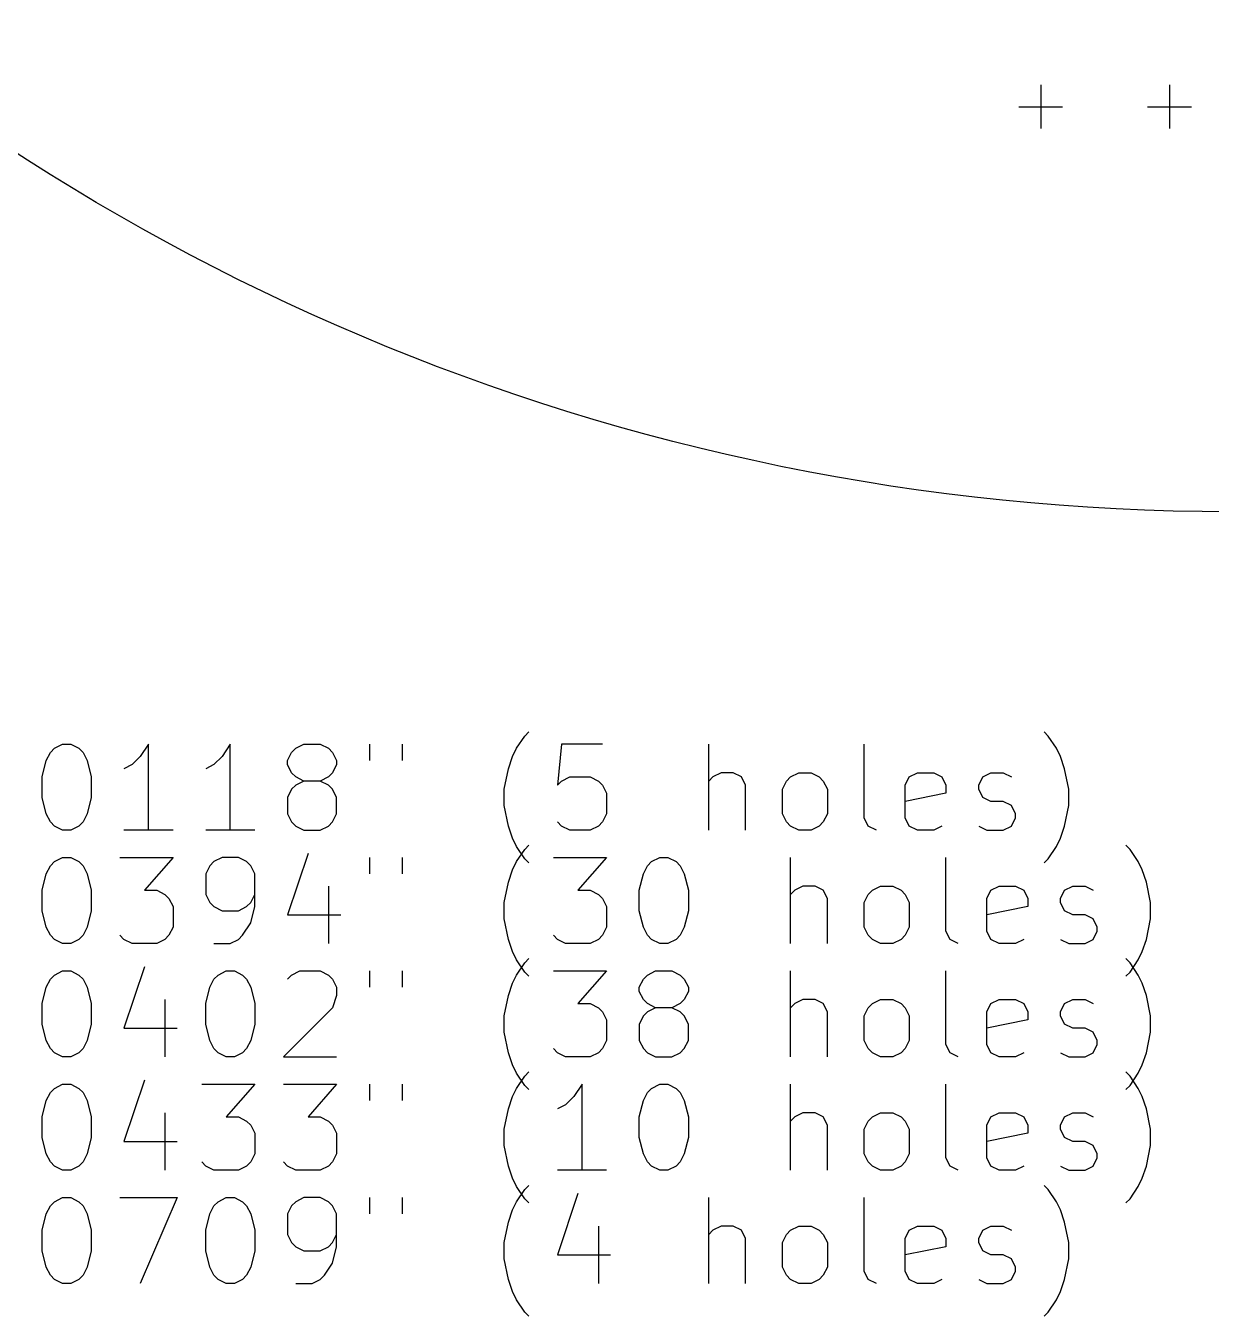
# Model space of a CAD drawing. Extents: x 96 to 202, y -167 to -44.
# Drawn here: x 121.54 to 149.15, y -166.63 to -136.58 of the extents above; entities that cross this region are included whole.
import ezdxf

# ---------------------------------------------------------------- set-up
doc = ezdxf.new("R2010")
doc.units = 0
doc.layers.add('BLACK', color=7, linetype='CONTINUOUS')

msp = doc.modelspace()

# ---------------------------------------------------------------- linework, layer by layer
at = {"layer": 'BLACK', "linetype": 'CONTINUOUS'}
for p, q in [((145.1782, -137.952), (145.1782, -138.972)), ((148.1782, -137.952), (148.1782, -138.972)), ((144.6682, -138.462), (145.6882, -138.462)), ((147.6682, -138.462), (148.6882, -138.462)), ((132.972114, -153.40509), (133.16259, -153.119375)), ((133.16259, -153.119375), (133.257829, -153.024137)), ((145.353068, -153.119375), (145.25783, -153.024137)), ((145.543544, -153.40509), (145.353068, -153.119375)), ((122.019732, -153.690804), (122.11497, -153.500328)), ((122.11497, -153.500328), (122.210208, -153.40509)), ((122.210208, -153.40509), (122.400684, -153.309852)), ((122.400684, -153.309852), (122.591161, -153.309852)), ((122.591161, -153.309852), (122.781637, -153.40509)), ((122.781637, -153.40509), (122.876875, -153.500328)), ((122.876875, -153.500328), (122.972113, -153.690804)), ((124.400684, -153.309852), (124.210208, -153.595566)), ((124.400684, -155.309852), (124.400684, -153.309852)), ((126.305446, -153.309852), (126.11497, -153.595566)), ((126.305446, -155.309852), (126.305446, -153.309852)), ((127.63878, -153.690804), (127.734018, -153.500328)), ((127.734018, -153.500328), (127.829256, -153.40509)), ((127.829256, -153.40509), (128.019732, -153.309852)), ((128.019732, -153.309852), (128.400685, -153.309852)), ((128.400685, -153.309852), (128.591161, -153.40509)), ((128.591161, -153.40509), (128.686399, -153.500328)), ((128.686399, -153.500328), (128.781637, -153.690804)), ((129.543542, -153.309852), (129.543542, -153.690804)), ((130.305447, -153.309852), (130.305447, -153.690804)), ((132.876876, -153.595566), (132.972114, -153.40509)), ((134.019733, -153.309852), (133.924495, -154.262233)), ((134.972114, -153.309852), (134.019733, -153.309852)), ((137.448305, -155.309852), (137.448305, -153.309852)), ((141.067353, -155.024137), (141.067353, -153.309852)), ((145.638782, -153.595566), (145.543544, -153.40509)), ((121.924494, -154.071756), (122.019732, -153.690804)), ((122.972113, -153.690804), (123.067351, -154.071756)), ((124.019732, -153.786042), (123.829256, -153.88128)), ((124.210208, -153.595566), (124.019732, -153.786042)), ((125.924494, -153.786042), (125.734018, -153.88128)), ((126.11497, -153.595566), (125.924494, -153.786042)), ((127.63878, -153.786042), (127.63878, -153.690804)), ((127.734018, -153.976518), (127.63878, -153.786042)), ((128.781637, -153.786042), (128.686399, -153.976518)), ((128.781637, -153.690804), (128.781637, -153.786042)), ((132.781638, -153.88128), (132.876876, -153.595566)), ((145.73402, -153.88128), (145.638782, -153.595566)), ((121.924494, -154.547947), (121.924494, -154.071756)), ((123.067351, -154.071756), (123.067351, -154.547947)), ((127.829256, -154.071756), (127.734018, -153.976518)), ((128.019732, -154.166994), (127.829256, -154.071756)), ((128.019732, -154.166994), (127.829256, -154.262233)), ((128.400685, -154.166994), (128.019732, -154.166994)), ((128.591161, -154.071756), (128.400685, -154.166994)), ((128.591161, -154.262233), (128.400685, -154.166994)), ((128.686399, -153.976518), (128.591161, -154.071756)), ((132.6864, -154.357471), (132.781638, -153.88128)), ((133.924495, -154.262233), (134.019733, -154.166994)), ((134.019733, -154.166994), (134.210209, -154.071756)), ((134.210209, -154.071756), (134.6864, -154.071756)), ((134.6864, -154.071756), (134.876876, -154.166994)), ((134.876876, -154.166994), (134.972114, -154.262233)), ((137.543543, -154.071756), (137.448305, -154.166994)), ((137.734019, -153.976518), (137.543543, -154.071756)), ((138.019734, -153.976518), (137.734019, -153.976518)), ((138.21021, -154.071756), (138.019734, -153.976518)), ((138.305448, -154.262233), (138.21021, -154.071756)), ((139.162591, -154.357471), (139.257829, -154.166994)), ((139.257829, -154.166994), (139.353067, -154.071756)), ((139.353067, -154.071756), (139.543543, -153.976518)), ((139.543543, -153.976518), (139.829258, -153.976518)), ((139.829258, -153.976518), (140.019734, -154.071756)), ((140.019734, -154.071756), (140.114972, -154.166994)), ((140.114972, -154.166994), (140.21021, -154.357471)), ((142.019734, -154.262233), (142.114972, -154.071756)), ((142.114972, -154.071756), (142.305448, -153.976518)), ((142.305448, -153.976518), (142.686401, -153.976518)), ((142.686401, -153.976518), (142.876877, -154.071756)), ((142.876877, -154.071756), (142.972115, -154.262233)), ((143.73402, -154.262233), (143.829258, -154.071756)), ((143.829258, -154.071756), (144.019734, -153.976518)), ((144.019734, -153.976518), (144.305448, -153.976518)), ((144.305448, -153.976518), (144.495925, -154.071756)), ((145.829258, -154.357471), (145.73402, -153.88128)), ((127.734018, -154.357471), (127.63878, -154.547947)), ((127.829256, -154.262233), (127.734018, -154.357471)), ((128.686399, -154.357471), (128.591161, -154.262233)), ((128.781637, -154.547947), (128.686399, -154.357471)), ((132.6864, -154.738423), (132.6864, -154.357471)), ((134.972114, -154.262233), (135.067352, -154.452709)), ((135.067352, -154.452709), (135.067352, -154.928899)), ((138.305448, -155.309852), (138.305448, -154.262233)), ((139.162591, -154.928899), (139.162591, -154.357471)), ((140.21021, -154.357471), (140.21021, -154.928899)), ((142.019734, -155.024137), (142.019734, -154.262233)), ((142.972115, -154.452709), (142.019734, -154.643185)), ((142.972115, -154.262233), (142.972115, -154.452709)), ((143.73402, -154.357471), (143.73402, -154.262233)), ((143.829258, -154.547947), (143.73402, -154.357471)), ((145.829258, -154.738423), (145.829258, -154.357471)), ((122.019732, -154.928899), (121.924494, -154.547947)), ((123.067351, -154.547947), (122.972113, -154.928899)), ((127.63878, -154.547947), (127.63878, -154.928899)), ((128.781637, -154.928899), (128.781637, -154.547947)), ((132.781638, -155.214614), (132.6864, -154.738423)), ((144.019734, -154.643185), (143.829258, -154.547947)), ((144.305448, -154.643185), (144.019734, -154.643185)), ((144.495925, -154.738423), (144.305448, -154.643185)), ((144.591163, -154.928899), (144.495925, -154.738423)), ((145.73402, -155.214614), (145.829258, -154.738423)), ((122.11497, -155.119375), (122.019732, -154.928899)), ((122.972113, -154.928899), (122.876875, -155.119375)), ((127.63878, -154.928899), (127.734018, -155.119375)), ((128.686399, -155.119375), (128.781637, -154.928899)), ((135.067352, -154.928899), (134.972114, -155.119375)), ((139.257829, -155.119375), (139.162591, -154.928899)), ((140.21021, -154.928899), (140.114972, -155.119375)), ((141.162591, -155.214614), (141.067353, -155.024137)), ((142.114972, -155.214614), (142.019734, -155.024137)), ((144.495925, -155.214614), (144.591163, -155.024137)), ((144.591163, -155.024137), (144.591163, -154.928899)), ((122.210208, -155.214614), (122.11497, -155.119375)), ((122.400684, -155.309852), (122.210208, -155.214614)), ((122.591161, -155.309852), (122.400684, -155.309852)), ((122.781637, -155.214614), (122.591161, -155.309852)), ((122.876875, -155.119375), (122.781637, -155.214614)), ((124.972113, -155.309852), (123.829256, -155.309852)), ((126.876875, -155.309852), (125.734018, -155.309852)), ((127.734018, -155.119375), (127.829256, -155.214614)), ((127.829256, -155.214614), (128.019732, -155.309852)), ((128.019732, -155.309852), (128.400685, -155.309852)), ((128.400685, -155.309852), (128.591161, -155.214614)), ((128.591161, -155.214614), (128.686399, -155.119375)), ((132.876876, -155.500328), (132.781638, -155.214614)), ((134.019733, -155.214614), (133.924495, -155.119375)), ((134.210209, -155.309852), (134.019733, -155.214614)), ((134.6864, -155.309852), (134.210209, -155.309852)), ((134.876876, -155.214614), (134.6864, -155.309852)), ((134.972114, -155.119375), (134.876876, -155.214614)), ((139.353067, -155.214614), (139.257829, -155.119375)), ((139.543543, -155.309852), (139.353067, -155.214614)), ((139.829258, -155.309852), (139.543543, -155.309852)), ((140.019734, -155.214614), (139.829258, -155.309852)), ((140.114972, -155.119375), (140.019734, -155.214614)), ((141.353067, -155.309852), (141.162591, -155.214614)), ((142.305448, -155.309852), (142.114972, -155.214614)), ((142.686401, -155.309852), (142.305448, -155.309852)), ((142.876877, -155.214614), (142.686401, -155.309852)), ((143.73402, -155.214614), (143.924496, -155.309852)), ((143.924496, -155.309852), (144.305448, -155.309852)), ((144.305448, -155.309852), (144.495925, -155.214614)), ((145.638782, -155.500328), (145.73402, -155.214614)), ((132.972114, -155.690804), (132.876876, -155.500328)), ((133.16259, -155.759375), (133.257829, -155.664137)), ((145.543544, -155.690804), (145.638782, -155.500328)), ((147.25783, -155.759375), (147.162592, -155.664137)), ((122.210208, -156.04509), (122.400684, -155.949852)), ((122.400684, -155.949852), (122.591161, -155.949852)), ((122.591161, -155.949852), (122.781637, -156.04509)), ((123.734018, -155.949852), (124.972113, -155.949852)), ((124.972113, -155.949852), (124.305446, -156.711756)), ((126.11497, -155.949852), (125.924494, -156.04509)), ((126.495923, -155.949852), (126.11497, -155.949852)), ((126.686399, -156.04509), (126.495923, -155.949852)), ((128.11497, -155.854614), (127.63878, -157.283185)), ((129.543542, -155.949852), (129.543542, -156.330804)), ((130.305447, -155.949852), (130.305447, -156.330804)), ((133.16259, -155.976518), (132.972114, -155.690804)), ((132.972114, -156.04509), (133.16259, -155.759375)), ((133.257829, -156.071756), (133.16259, -155.976518)), ((133.829257, -155.949852), (135.067352, -155.949852)), ((135.067352, -155.949852), (134.400685, -156.711756)), ((136.114971, -156.04509), (136.305447, -155.949852)), ((136.305447, -155.949852), (136.495924, -155.949852)), ((136.495924, -155.949852), (136.6864, -156.04509)), ((139.353067, -157.949852), (139.353067, -155.949852)), ((142.972115, -157.664137), (142.972115, -155.949852)), ((145.25783, -156.071756), (145.353068, -155.976518)), ((145.353068, -155.976518), (145.543544, -155.690804)), ((147.448306, -156.04509), (147.25783, -155.759375)), ((122.019732, -156.330804), (122.11497, -156.140328)), ((122.11497, -156.140328), (122.210208, -156.04509)), ((122.781637, -156.04509), (122.876875, -156.140328)), ((122.876875, -156.140328), (122.972113, -156.330804)), ((125.829256, -156.140328), (125.734018, -156.330804)), ((125.924494, -156.04509), (125.829256, -156.140328)), ((126.781637, -156.140328), (126.686399, -156.04509)), ((126.876875, -156.330804), (126.781637, -156.140328)), ((132.781638, -156.52128), (132.876876, -156.235566)), ((132.876876, -156.235566), (132.972114, -156.04509)), ((135.924495, -156.330804), (136.019733, -156.140328)), ((136.019733, -156.140328), (136.114971, -156.04509)), ((136.6864, -156.04509), (136.781638, -156.140328)), ((136.781638, -156.140328), (136.876876, -156.330804)), ((147.543544, -156.235566), (147.448306, -156.04509)), ((147.638782, -156.52128), (147.543544, -156.235566)), ((121.924494, -156.711756), (122.019732, -156.330804)), ((122.972113, -156.330804), (123.067351, -156.711756)), ((125.734018, -156.330804), (125.734018, -156.806994)), ((126.876875, -157.092709), (126.876875, -156.330804)), ((132.6864, -156.997471), (132.781638, -156.52128)), ((135.829257, -156.711756), (135.924495, -156.330804)), ((136.876876, -156.330804), (136.972114, -156.711756)), ((147.73402, -156.997471), (147.638782, -156.52128)), ((121.924494, -157.187947), (121.924494, -156.711756)), ((123.067351, -156.711756), (123.067351, -157.187947)), ((124.305446, -156.711756), (124.591161, -156.711756)), ((124.591161, -156.711756), (124.781637, -156.806994)), ((124.781637, -156.806994), (124.876875, -156.902233)), ((125.734018, -156.806994), (125.829256, -156.997471)), ((126.781637, -156.997471), (126.876875, -156.806994)), ((128.591161, -156.616518), (128.591161, -157.949852)), ((134.400685, -156.711756), (134.6864, -156.711756)), ((134.6864, -156.711756), (134.876876, -156.806994)), ((134.876876, -156.806994), (134.972114, -156.902233)), ((135.829257, -157.187947), (135.829257, -156.711756)), ((136.972114, -156.711756), (136.972114, -157.187947)), ((139.448305, -156.711756), (139.353067, -156.806994)), ((139.638781, -156.616518), (139.448305, -156.711756)), ((139.924496, -156.616518), (139.638781, -156.616518)), ((140.114972, -156.711756), (139.924496, -156.616518)), ((140.21021, -156.902233), (140.114972, -156.711756)), ((141.067353, -156.997471), (141.162591, -156.806994)), ((141.162591, -156.806994), (141.257829, -156.711756)), ((141.257829, -156.711756), (141.448305, -156.616518)), ((141.448305, -156.616518), (141.73402, -156.616518)), ((141.73402, -156.616518), (141.924496, -156.711756)), ((141.924496, -156.711756), (142.019734, -156.806994)), ((142.019734, -156.806994), (142.114972, -156.997471)), ((143.924496, -156.902233), (144.019734, -156.711756)), ((144.019734, -156.711756), (144.21021, -156.616518)), ((144.21021, -156.616518), (144.591163, -156.616518)), ((144.591163, -156.616518), (144.781639, -156.711756)), ((144.781639, -156.711756), (144.876877, -156.902233)), ((145.638782, -156.902233), (145.73402, -156.711756)), ((145.73402, -156.711756), (145.924496, -156.616518)), ((145.924496, -156.616518), (146.21021, -156.616518)), ((146.21021, -156.616518), (146.400687, -156.711756)), ((124.876875, -156.902233), (124.972113, -157.092709)), ((124.972113, -157.092709), (124.972113, -157.568899)), ((125.829256, -156.997471), (125.924494, -157.092709)), ((125.924494, -157.092709), (126.11497, -157.187947)), ((126.495923, -157.187947), (126.686399, -157.092709)), ((126.686399, -157.092709), (126.781637, -156.997471)), ((126.781637, -157.473661), (126.876875, -157.092709)), ((132.6864, -157.378423), (132.6864, -156.997471)), ((134.972114, -156.902233), (135.067352, -157.092709)), ((135.067352, -157.092709), (135.067352, -157.568899)), ((140.21021, -157.949852), (140.21021, -156.902233)), ((141.067353, -157.568899), (141.067353, -156.997471)), ((142.114972, -156.997471), (142.114972, -157.568899)), ((143.924496, -157.664137), (143.924496, -156.902233)), ((144.876877, -157.092709), (143.924496, -157.283185)), ((144.876877, -156.902233), (144.876877, -157.092709)), ((145.638782, -156.997471), (145.638782, -156.902233)), ((145.73402, -157.187947), (145.638782, -156.997471)), ((147.73402, -157.378423), (147.73402, -156.997471)), ((122.019732, -157.568899), (121.924494, -157.187947)), ((123.067351, -157.187947), (122.972113, -157.568899)), ((126.11497, -157.187947), (126.495923, -157.187947)), ((126.591161, -157.759375), (126.781637, -157.473661)), ((127.63878, -157.283185), (128.876875, -157.283185)), ((132.781638, -157.854614), (132.6864, -157.378423)), ((135.924495, -157.568899), (135.829257, -157.187947)), ((136.972114, -157.187947), (136.876876, -157.568899)), ((145.924496, -157.283185), (145.73402, -157.187947)), ((146.21021, -157.283185), (145.924496, -157.283185)), ((146.400687, -157.378423), (146.21021, -157.283185)), ((146.495925, -157.568899), (146.400687, -157.378423)), ((147.638782, -157.854614), (147.73402, -157.378423)), ((122.11497, -157.759375), (122.019732, -157.568899)), ((122.210208, -157.854614), (122.11497, -157.759375)), ((122.876875, -157.759375), (122.781637, -157.854614)), ((122.972113, -157.568899), (122.876875, -157.759375)), ((123.829256, -157.854614), (123.734018, -157.759375)), ((124.876875, -157.759375), (124.781637, -157.854614)), ((124.972113, -157.568899), (124.876875, -157.759375)), ((126.495923, -157.854614), (126.591161, -157.759375)), ((133.924495, -157.854614), (133.829257, -157.759375)), ((134.972114, -157.759375), (134.876876, -157.854614)), ((135.067352, -157.568899), (134.972114, -157.759375)), ((136.019733, -157.759375), (135.924495, -157.568899)), ((136.114971, -157.854614), (136.019733, -157.759375)), ((136.781638, -157.759375), (136.6864, -157.854614)), ((136.876876, -157.568899), (136.781638, -157.759375)), ((141.162591, -157.759375), (141.067353, -157.568899)), ((141.257829, -157.854614), (141.162591, -157.759375)), ((142.019734, -157.759375), (141.924496, -157.854614)), ((142.114972, -157.568899), (142.019734, -157.759375)), ((143.067353, -157.854614), (142.972115, -157.664137)), ((144.019734, -157.854614), (143.924496, -157.664137)), ((146.400687, -157.854614), (146.495925, -157.664137)), ((146.495925, -157.664137), (146.495925, -157.568899)), ((122.400684, -157.949852), (122.210208, -157.854614)), ((122.591161, -157.949852), (122.400684, -157.949852)), ((122.781637, -157.854614), (122.591161, -157.949852)), ((124.019732, -157.949852), (123.829256, -157.854614)), ((124.591161, -157.949852), (124.019732, -157.949852)), ((124.781637, -157.854614), (124.591161, -157.949852)), ((125.924494, -157.949852), (126.305446, -157.949852)), ((126.305446, -157.949852), (126.495923, -157.854614)), ((132.876876, -158.140328), (132.781638, -157.854614)), ((134.114971, -157.949852), (133.924495, -157.854614)), ((134.6864, -157.949852), (134.114971, -157.949852)), ((134.876876, -157.854614), (134.6864, -157.949852)), ((136.305447, -157.949852), (136.114971, -157.854614)), ((136.495924, -157.949852), (136.305447, -157.949852)), ((136.6864, -157.854614), (136.495924, -157.949852)), ((141.448305, -157.949852), (141.257829, -157.854614)), ((141.73402, -157.949852), (141.448305, -157.949852)), ((141.924496, -157.854614), (141.73402, -157.949852)), ((143.257829, -157.949852), (143.067353, -157.854614)), ((144.21021, -157.949852), (144.019734, -157.854614)), ((144.591163, -157.949852), (144.21021, -157.949852)), ((144.781639, -157.854614), (144.591163, -157.949852)), ((145.638782, -157.854614), (145.829258, -157.949852)), ((145.829258, -157.949852), (146.21021, -157.949852)), ((146.21021, -157.949852), (146.400687, -157.854614)), ((147.543544, -158.140328), (147.638782, -157.854614)), ((132.972114, -158.330804), (132.876876, -158.140328)), ((133.16259, -158.616518), (132.972114, -158.330804)), ((133.16259, -158.399375), (133.257829, -158.304137)), ((147.25783, -158.399375), (147.162592, -158.304137)), ((147.25783, -158.616518), (147.448306, -158.330804)), ((147.448306, -158.330804), (147.543544, -158.140328)), ((122.11497, -158.780328), (122.210208, -158.68509)), ((122.210208, -158.68509), (122.400684, -158.589852)), ((122.400684, -158.589852), (122.591161, -158.589852)), ((122.591161, -158.589852), (122.781637, -158.68509)), ((122.781637, -158.68509), (122.876875, -158.780328)), ((124.305446, -158.494614), (123.829256, -159.923185)), ((125.924494, -158.780328), (126.019732, -158.68509)), ((126.019732, -158.68509), (126.210208, -158.589852)), ((126.210208, -158.589852), (126.400685, -158.589852)), ((126.400685, -158.589852), (126.591161, -158.68509)), ((126.591161, -158.68509), (126.686399, -158.780328)), ((127.63878, -158.780328), (127.734018, -158.68509)), ((127.734018, -158.68509), (127.924494, -158.589852)), ((127.924494, -158.589852), (128.400685, -158.589852)), ((128.400685, -158.589852), (128.591161, -158.68509)), ((128.591161, -158.68509), (128.686399, -158.780328)), ((129.543542, -158.589852), (129.543542, -158.970804)), ((130.305447, -158.589852), (130.305447, -158.970804)), ((132.876876, -158.875566), (132.972114, -158.68509)), ((132.972114, -158.68509), (133.16259, -158.399375)), ((133.257829, -158.711756), (133.16259, -158.616518)), ((133.829257, -158.589852), (135.067352, -158.589852)), ((135.067352, -158.589852), (134.400685, -159.351756)), ((135.924495, -158.780328), (136.019733, -158.68509)), ((136.019733, -158.68509), (136.210209, -158.589852)), ((136.210209, -158.589852), (136.591162, -158.589852)), ((136.591162, -158.589852), (136.781638, -158.68509)), ((136.781638, -158.68509), (136.876876, -158.780328)), ((139.353067, -160.589852), (139.353067, -158.589852)), ((142.972115, -160.304137), (142.972115, -158.589852)), ((147.162592, -158.711756), (147.25783, -158.616518)), ((147.448306, -158.68509), (147.25783, -158.399375)), ((147.543544, -158.875566), (147.448306, -158.68509)), ((121.924494, -159.351756), (122.019732, -158.970804)), ((122.019732, -158.970804), (122.11497, -158.780328)), ((122.876875, -158.780328), (122.972113, -158.970804)), ((122.972113, -158.970804), (123.067351, -159.351756)), ((125.734018, -159.351756), (125.829256, -158.970804)), ((125.829256, -158.970804), (125.924494, -158.780328)), ((126.686399, -158.780328), (126.781637, -158.970804)), ((126.781637, -158.970804), (126.876875, -159.351756)), ((128.686399, -158.780328), (128.781637, -158.970804)), ((128.781637, -158.970804), (128.781637, -159.16128)), ((132.781638, -159.16128), (132.876876, -158.875566)), ((135.829257, -158.970804), (135.924495, -158.780328)), ((135.829257, -159.066042), (135.829257, -158.970804)), ((136.876876, -158.780328), (136.972114, -158.970804)), ((136.972114, -158.970804), (136.972114, -159.066042)), ((147.638782, -159.16128), (147.543544, -158.875566)), ((124.781637, -159.256518), (124.781637, -160.589852)), ((128.781637, -159.16128), (128.686399, -159.446994)), ((132.6864, -159.637471), (132.781638, -159.16128)), ((135.924495, -159.256518), (135.829257, -159.066042)), ((136.019733, -159.351756), (135.924495, -159.256518)), ((136.876876, -159.256518), (136.781638, -159.351756)), ((136.972114, -159.066042), (136.876876, -159.256518)), ((139.638781, -159.256518), (139.448305, -159.351756)), ((139.924496, -159.256518), (139.638781, -159.256518)), ((140.114972, -159.351756), (139.924496, -159.256518)), ((141.257829, -159.351756), (141.448305, -159.256518)), ((141.448305, -159.256518), (141.73402, -159.256518)), ((141.73402, -159.256518), (141.924496, -159.351756)), ((144.019734, -159.351756), (144.21021, -159.256518)), ((144.21021, -159.256518), (144.591163, -159.256518)), ((144.591163, -159.256518), (144.781639, -159.351756)), ((145.73402, -159.351756), (145.924496, -159.256518)), ((145.924496, -159.256518), (146.21021, -159.256518)), ((146.21021, -159.256518), (146.400687, -159.351756)), ((147.73402, -159.637471), (147.638782, -159.16128)), ((121.924494, -159.827947), (121.924494, -159.351756)), ((123.067351, -159.351756), (123.067351, -159.827947)), ((125.734018, -159.827947), (125.734018, -159.351756)), ((126.876875, -159.351756), (126.876875, -159.827947)), ((128.686399, -159.446994), (127.543542, -160.589852)), ((134.400685, -159.351756), (134.6864, -159.351756)), ((134.6864, -159.351756), (134.876876, -159.446994)), ((134.876876, -159.446994), (134.972114, -159.542233)), ((134.972114, -159.542233), (135.067352, -159.732709)), ((136.019733, -159.542233), (135.924495, -159.637471)), ((136.210209, -159.446994), (136.019733, -159.351756)), ((136.210209, -159.446994), (136.019733, -159.542233)), ((136.591162, -159.446994), (136.210209, -159.446994)), ((136.781638, -159.351756), (136.591162, -159.446994)), ((136.781638, -159.542233), (136.591162, -159.446994)), ((136.876876, -159.637471), (136.781638, -159.542233)), ((139.448305, -159.351756), (139.353067, -159.446994)), ((140.21021, -159.542233), (140.114972, -159.351756)), ((140.21021, -160.589852), (140.21021, -159.542233)), ((141.067353, -159.637471), (141.162591, -159.446994)), ((141.162591, -159.446994), (141.257829, -159.351756)), ((141.924496, -159.351756), (142.019734, -159.446994)), ((142.019734, -159.446994), (142.114972, -159.637471)), ((143.924496, -159.542233), (144.019734, -159.351756)), ((143.924496, -160.304137), (143.924496, -159.542233)), ((144.781639, -159.351756), (144.876877, -159.542233)), ((144.876877, -159.542233), (144.876877, -159.732709)), ((145.638782, -159.542233), (145.73402, -159.351756)), ((145.638782, -159.637471), (145.638782, -159.542233)), ((122.019732, -160.208899), (121.924494, -159.827947)), ((123.067351, -159.827947), (122.972113, -160.208899)), ((125.829256, -160.208899), (125.734018, -159.827947)), ((126.876875, -159.827947), (126.781637, -160.208899)), ((132.6864, -160.018423), (132.6864, -159.637471)), ((135.067352, -159.732709), (135.067352, -160.208899)), ((135.924495, -159.637471), (135.829257, -159.827947)), ((135.829257, -159.827947), (135.829257, -160.208899)), ((136.972114, -159.827947), (136.876876, -159.637471)), ((136.972114, -160.208899), (136.972114, -159.827947)), ((141.067353, -160.208899), (141.067353, -159.637471)), ((142.114972, -159.637471), (142.114972, -160.208899)), ((144.876877, -159.732709), (143.924496, -159.923185)), ((145.73402, -159.827947), (145.638782, -159.637471)), ((145.924496, -159.923185), (145.73402, -159.827947)), ((147.73402, -160.018423), (147.73402, -159.637471)), ((123.829256, -159.923185), (125.067351, -159.923185)), ((132.781638, -160.494614), (132.6864, -160.018423)), ((146.21021, -159.923185), (145.924496, -159.923185)), ((146.400687, -160.018423), (146.21021, -159.923185)), ((146.495925, -160.208899), (146.400687, -160.018423)), ((147.638782, -160.494614), (147.73402, -160.018423)), ((122.11497, -160.399375), (122.019732, -160.208899)), ((122.210208, -160.494614), (122.11497, -160.399375)), ((122.876875, -160.399375), (122.781637, -160.494614)), ((122.972113, -160.208899), (122.876875, -160.399375)), ((125.924494, -160.399375), (125.829256, -160.208899)), ((126.019732, -160.494614), (125.924494, -160.399375)), ((126.686399, -160.399375), (126.591161, -160.494614)), ((126.781637, -160.208899), (126.686399, -160.399375)), ((133.924495, -160.494614), (133.829257, -160.399375)), ((134.972114, -160.399375), (134.876876, -160.494614)), ((135.067352, -160.208899), (134.972114, -160.399375)), ((135.829257, -160.208899), (135.924495, -160.399375)), ((135.924495, -160.399375), (136.019733, -160.494614)), ((136.781638, -160.494614), (136.876876, -160.399375)), ((136.876876, -160.399375), (136.972114, -160.208899)), ((141.162591, -160.399375), (141.067353, -160.208899)), ((141.257829, -160.494614), (141.162591, -160.399375)), ((142.019734, -160.399375), (141.924496, -160.494614)), ((142.114972, -160.208899), (142.019734, -160.399375)), ((143.067353, -160.494614), (142.972115, -160.304137)), ((144.019734, -160.494614), (143.924496, -160.304137)), ((146.400687, -160.494614), (146.495925, -160.304137)), ((146.495925, -160.304137), (146.495925, -160.208899)), ((122.400684, -160.589852), (122.210208, -160.494614)), ((122.591161, -160.589852), (122.400684, -160.589852)), ((122.781637, -160.494614), (122.591161, -160.589852)), ((126.210208, -160.589852), (126.019732, -160.494614)), ((126.400685, -160.589852), (126.210208, -160.589852)), ((126.591161, -160.494614), (126.400685, -160.589852)), ((127.543542, -160.589852), (128.781637, -160.589852)), ((132.876876, -160.780328), (132.781638, -160.494614)), ((132.972114, -160.970804), (132.876876, -160.780328)), ((134.114971, -160.589852), (133.924495, -160.494614)), ((134.6864, -160.589852), (134.114971, -160.589852)), ((134.876876, -160.494614), (134.6864, -160.589852)), ((136.019733, -160.494614), (136.210209, -160.589852)), ((136.210209, -160.589852), (136.591162, -160.589852)), ((136.591162, -160.589852), (136.781638, -160.494614)), ((141.448305, -160.589852), (141.257829, -160.494614)), ((141.73402, -160.589852), (141.448305, -160.589852)), ((141.924496, -160.494614), (141.73402, -160.589852)), ((143.257829, -160.589852), (143.067353, -160.494614)), ((144.21021, -160.589852), (144.019734, -160.494614)), ((144.591163, -160.589852), (144.21021, -160.589852)), ((144.781639, -160.494614), (144.591163, -160.589852)), ((145.638782, -160.494614), (145.829258, -160.589852)), ((145.829258, -160.589852), (146.21021, -160.589852)), ((146.21021, -160.589852), (146.400687, -160.494614)), ((147.448306, -160.970804), (147.543544, -160.780328)), ((147.543544, -160.780328), (147.638782, -160.494614)), ((133.16259, -161.256518), (132.972114, -160.970804)), ((132.972114, -161.32509), (133.16259, -161.039375)), ((133.16259, -161.039375), (133.257829, -160.944137)), ((147.25783, -161.039375), (147.162592, -160.944137)), ((147.25783, -161.256518), (147.448306, -160.970804)), ((147.448306, -161.32509), (147.25783, -161.039375)), ((122.11497, -161.420328), (122.210208, -161.32509)), ((122.210208, -161.32509), (122.400684, -161.229852)), ((122.400684, -161.229852), (122.591161, -161.229852)), ((122.591161, -161.229852), (122.781637, -161.32509)), ((122.781637, -161.32509), (122.876875, -161.420328)), ((124.305446, -161.134614), (123.829256, -162.563185)), ((125.63878, -161.229852), (126.876875, -161.229852)), ((126.876875, -161.229852), (126.210208, -161.991756)), ((127.543542, -161.229852), (128.781637, -161.229852)), ((128.781637, -161.229852), (128.11497, -161.991756)), ((129.543542, -161.229852), (129.543542, -161.610804)), ((130.305447, -161.229852), (130.305447, -161.610804)), ((132.876876, -161.515566), (132.972114, -161.32509)), ((133.257829, -161.351756), (133.16259, -161.256518)), ((134.495923, -161.229852), (134.305447, -161.515566)), ((134.495923, -163.229852), (134.495923, -161.229852)), ((136.019733, -161.420328), (136.114971, -161.32509)), ((136.114971, -161.32509), (136.305447, -161.229852)), ((136.305447, -161.229852), (136.495924, -161.229852)), ((136.495924, -161.229852), (136.6864, -161.32509)), ((136.6864, -161.32509), (136.781638, -161.420328)), ((139.353067, -163.229852), (139.353067, -161.229852)), ((142.972115, -162.944137), (142.972115, -161.229852)), ((147.162592, -161.351756), (147.25783, -161.256518)), ((147.543544, -161.515566), (147.448306, -161.32509)), ((121.924494, -161.991756), (122.019732, -161.610804)), ((122.019732, -161.610804), (122.11497, -161.420328)), ((122.876875, -161.420328), (122.972113, -161.610804)), ((122.972113, -161.610804), (123.067351, -161.991756)), ((132.781638, -161.80128), (132.876876, -161.515566)), ((134.305447, -161.515566), (134.114971, -161.706042)), ((135.829257, -161.991756), (135.924495, -161.610804)), ((135.924495, -161.610804), (136.019733, -161.420328)), ((136.781638, -161.420328), (136.876876, -161.610804)), ((136.876876, -161.610804), (136.972114, -161.991756)), ((147.638782, -161.80128), (147.543544, -161.515566)), ((121.924494, -162.467947), (121.924494, -161.991756)), ((123.067351, -161.991756), (123.067351, -162.467947)), ((124.781637, -161.896518), (124.781637, -163.229852)), ((126.210208, -161.991756), (126.495923, -161.991756)), ((126.495923, -161.991756), (126.686399, -162.086994)), ((128.11497, -161.991756), (128.400685, -161.991756)), ((128.400685, -161.991756), (128.591161, -162.086994)), ((132.6864, -162.277471), (132.781638, -161.80128)), ((134.114971, -161.706042), (133.924495, -161.80128)), ((135.829257, -162.467947), (135.829257, -161.991756)), ((136.972114, -161.991756), (136.972114, -162.467947)), ((139.448305, -161.991756), (139.353067, -162.086994)), ((139.638781, -161.896518), (139.448305, -161.991756)), ((139.924496, -161.896518), (139.638781, -161.896518)), ((140.114972, -161.991756), (139.924496, -161.896518)), ((140.21021, -162.182233), (140.114972, -161.991756)), ((141.162591, -162.086994), (141.257829, -161.991756)), ((141.257829, -161.991756), (141.448305, -161.896518)), ((141.448305, -161.896518), (141.73402, -161.896518)), ((141.73402, -161.896518), (141.924496, -161.991756)), ((141.924496, -161.991756), (142.019734, -162.086994)), ((143.924496, -162.182233), (144.019734, -161.991756)), ((144.019734, -161.991756), (144.21021, -161.896518)), ((144.21021, -161.896518), (144.591163, -161.896518)), ((144.591163, -161.896518), (144.781639, -161.991756)), ((144.781639, -161.991756), (144.876877, -162.182233)), ((145.638782, -162.182233), (145.73402, -161.991756)), ((145.73402, -161.991756), (145.924496, -161.896518)), ((145.924496, -161.896518), (146.21021, -161.896518)), ((146.21021, -161.896518), (146.400687, -161.991756)), ((147.73402, -162.277471), (147.638782, -161.80128)), ((126.686399, -162.086994), (126.781637, -162.182233)), ((126.781637, -162.182233), (126.876875, -162.372709)), ((128.591161, -162.086994), (128.686399, -162.182233)), ((128.686399, -162.182233), (128.781637, -162.372709)), ((132.6864, -162.658423), (132.6864, -162.277471)), ((140.21021, -163.229852), (140.21021, -162.182233)), ((141.067353, -162.277471), (141.162591, -162.086994)), ((141.067353, -162.848899), (141.067353, -162.277471)), ((142.019734, -162.086994), (142.114972, -162.277471)), ((142.114972, -162.277471), (142.114972, -162.848899)), ((143.924496, -162.944137), (143.924496, -162.182233)), ((144.876877, -162.182233), (144.876877, -162.372709)), ((145.638782, -162.277471), (145.638782, -162.182233)), ((145.73402, -162.467947), (145.638782, -162.277471)), ((147.73402, -162.658423), (147.73402, -162.277471)), ((122.019732, -162.848899), (121.924494, -162.467947)), ((123.067351, -162.467947), (122.972113, -162.848899)), ((123.829256, -162.563185), (125.067351, -162.563185)), ((126.876875, -162.372709), (126.876875, -162.848899)), ((128.781637, -162.372709), (128.781637, -162.848899)), ((135.924495, -162.848899), (135.829257, -162.467947)), ((136.972114, -162.467947), (136.876876, -162.848899)), ((144.876877, -162.372709), (143.924496, -162.563185)), ((145.924496, -162.563185), (145.73402, -162.467947)), ((146.21021, -162.563185), (145.924496, -162.563185)), ((146.400687, -162.658423), (146.21021, -162.563185)), ((122.11497, -163.039375), (122.019732, -162.848899)), ((122.972113, -162.848899), (122.876875, -163.039375)), ((126.876875, -162.848899), (126.781637, -163.039375)), ((128.781637, -162.848899), (128.686399, -163.039375)), ((132.781638, -163.134614), (132.6864, -162.658423)), ((136.019733, -163.039375), (135.924495, -162.848899)), ((136.876876, -162.848899), (136.781638, -163.039375)), ((141.162591, -163.039375), (141.067353, -162.848899)), ((142.114972, -162.848899), (142.019734, -163.039375)), ((146.495925, -162.848899), (146.400687, -162.658423)), ((146.495925, -162.944137), (146.495925, -162.848899)), ((147.638782, -163.134614), (147.73402, -162.658423)), ((122.210208, -163.134614), (122.11497, -163.039375)), ((122.400684, -163.229852), (122.210208, -163.134614)), ((122.781637, -163.134614), (122.591161, -163.229852)), ((122.876875, -163.039375), (122.781637, -163.134614)), ((125.734018, -163.134614), (125.63878, -163.039375)), ((125.924494, -163.229852), (125.734018, -163.134614)), ((126.686399, -163.134614), (126.495923, -163.229852)), ((126.781637, -163.039375), (126.686399, -163.134614)), ((127.63878, -163.134614), (127.543542, -163.039375)), ((127.829256, -163.229852), (127.63878, -163.134614)), ((128.591161, -163.134614), (128.400685, -163.229852)), ((128.686399, -163.039375), (128.591161, -163.134614)), ((132.876876, -163.420328), (132.781638, -163.134614)), ((136.114971, -163.134614), (136.019733, -163.039375)), ((136.305447, -163.229852), (136.114971, -163.134614)), ((136.6864, -163.134614), (136.495924, -163.229852)), ((136.781638, -163.039375), (136.6864, -163.134614)), ((141.257829, -163.134614), (141.162591, -163.039375)), ((141.448305, -163.229852), (141.257829, -163.134614)), ((141.924496, -163.134614), (141.73402, -163.229852)), ((142.019734, -163.039375), (141.924496, -163.134614)), ((143.067353, -163.134614), (142.972115, -162.944137)), ((143.257829, -163.229852), (143.067353, -163.134614)), ((144.019734, -163.134614), (143.924496, -162.944137)), ((144.21021, -163.229852), (144.019734, -163.134614)), ((144.781639, -163.134614), (144.591163, -163.229852)), ((145.638782, -163.134614), (145.829258, -163.229852)), ((146.21021, -163.229852), (146.400687, -163.134614)), ((146.400687, -163.134614), (146.495925, -162.944137)), ((147.543544, -163.420328), (147.638782, -163.134614)), ((122.591161, -163.229852), (122.400684, -163.229852)), ((126.495923, -163.229852), (125.924494, -163.229852)), ((128.400685, -163.229852), (127.829256, -163.229852)), ((132.972114, -163.610804), (132.876876, -163.420328)), ((135.067352, -163.229852), (133.924495, -163.229852)), ((136.495924, -163.229852), (136.305447, -163.229852)), ((141.73402, -163.229852), (141.448305, -163.229852)), ((144.591163, -163.229852), (144.21021, -163.229852)), ((145.829258, -163.229852), (146.21021, -163.229852)), ((147.448306, -163.610804), (147.543544, -163.420328)), ((133.16259, -163.896518), (132.972114, -163.610804)), ((132.972114, -163.96509), (133.16259, -163.679375)), ((133.16259, -163.679375), (133.257829, -163.584137)), ((134.400685, -163.774614), (133.924495, -165.203185)), ((145.353068, -163.679375), (145.25783, -163.584137)), ((145.543544, -163.96509), (145.353068, -163.679375)), ((147.25783, -163.896518), (147.448306, -163.610804)), ((122.019732, -164.250804), (122.11497, -164.060328)), ((122.11497, -164.060328), (122.210208, -163.96509)), ((122.210208, -163.96509), (122.400684, -163.869852)), ((122.400684, -163.869852), (122.591161, -163.869852)), ((122.591161, -163.869852), (122.781637, -163.96509)), ((122.781637, -163.96509), (122.876875, -164.060328)), ((122.876875, -164.060328), (122.972113, -164.250804)), ((123.734018, -163.869852), (125.067351, -163.869852)), ((125.067351, -163.869852), (124.210208, -165.869852)), ((125.829256, -164.250804), (125.924494, -164.060328)), ((125.924494, -164.060328), (126.019732, -163.96509)), ((126.019732, -163.96509), (126.210208, -163.869852)), ((126.210208, -163.869852), (126.400685, -163.869852)), ((126.400685, -163.869852), (126.591161, -163.96509)), ((126.591161, -163.96509), (126.686399, -164.060328)), ((126.686399, -164.060328), (126.781637, -164.250804)), ((127.734018, -164.060328), (127.63878, -164.250804)), ((127.829256, -163.96509), (127.734018, -164.060328)), ((128.019732, -163.869852), (127.829256, -163.96509)), ((128.400685, -163.869852), (128.019732, -163.869852)), ((128.591161, -163.96509), (128.400685, -163.869852)), ((128.686399, -164.060328), (128.591161, -163.96509)), ((128.781637, -164.250804), (128.686399, -164.060328)), ((129.543542, -163.869852), (129.543542, -164.250804)), ((130.305447, -163.869852), (130.305447, -164.250804)), ((132.876876, -164.155566), (132.972114, -163.96509)), ((133.257829, -163.991756), (133.16259, -163.896518)), ((137.448305, -165.869852), (137.448305, -163.869852)), ((141.067353, -165.584137), (141.067353, -163.869852)), ((145.638782, -164.155566), (145.543544, -163.96509)), ((147.162592, -163.991756), (147.25783, -163.896518)), ((121.924494, -164.631756), (122.019732, -164.250804)), ((122.972113, -164.250804), (123.067351, -164.631756)), ((125.734018, -164.631756), (125.829256, -164.250804)), ((126.781637, -164.250804), (126.876875, -164.631756)), ((127.63878, -164.250804), (127.63878, -164.726994)), ((128.781637, -165.012709), (128.781637, -164.250804)), ((132.781638, -164.44128), (132.876876, -164.155566)), ((145.73402, -164.44128), (145.638782, -164.155566)), ((121.924494, -165.107947), (121.924494, -164.631756)), ((123.067351, -164.631756), (123.067351, -165.107947)), ((125.734018, -165.107947), (125.734018, -164.631756)), ((126.876875, -164.631756), (126.876875, -165.107947)), ((132.6864, -164.917471), (132.781638, -164.44128)), ((134.876876, -164.536518), (134.876876, -165.869852)), ((137.543543, -164.631756), (137.448305, -164.726994)), ((137.734019, -164.536518), (137.543543, -164.631756)), ((138.019734, -164.536518), (137.734019, -164.536518)), ((138.21021, -164.631756), (138.019734, -164.536518)), ((138.305448, -164.822233), (138.21021, -164.631756)), ((139.257829, -164.726994), (139.353067, -164.631756)), ((139.353067, -164.631756), (139.543543, -164.536518)), ((139.543543, -164.536518), (139.829258, -164.536518)), ((139.829258, -164.536518), (140.019734, -164.631756)), ((140.019734, -164.631756), (140.114972, -164.726994)), ((142.019734, -164.822233), (142.114972, -164.631756)), ((142.114972, -164.631756), (142.305448, -164.536518)), ((142.305448, -164.536518), (142.686401, -164.536518)), ((142.686401, -164.536518), (142.876877, -164.631756)), ((142.876877, -164.631756), (142.972115, -164.822233)), ((143.73402, -164.822233), (143.829258, -164.631756)), ((143.829258, -164.631756), (144.019734, -164.536518)), ((144.019734, -164.536518), (144.305448, -164.536518)), ((144.305448, -164.536518), (144.495925, -164.631756)), ((145.829258, -164.917471), (145.73402, -164.44128)), ((127.63878, -164.726994), (127.734018, -164.917471)), ((127.734018, -164.917471), (127.829256, -165.012709)), ((128.591161, -165.012709), (128.686399, -164.917471)), ((128.686399, -164.917471), (128.781637, -164.726994)), ((132.6864, -165.298423), (132.6864, -164.917471)), ((138.305448, -165.869852), (138.305448, -164.822233)), ((139.162591, -164.917471), (139.257829, -164.726994)), ((139.162591, -165.488899), (139.162591, -164.917471)), ((140.114972, -164.726994), (140.21021, -164.917471)), ((140.21021, -164.917471), (140.21021, -165.488899)), ((142.019734, -165.584137), (142.019734, -164.822233)), ((142.972115, -164.822233), (142.972115, -165.012709)), ((143.73402, -164.917471), (143.73402, -164.822233)), ((143.829258, -165.107947), (143.73402, -164.917471)), ((145.829258, -165.298423), (145.829258, -164.917471)), ((122.019732, -165.488899), (121.924494, -165.107947)), ((123.067351, -165.107947), (122.972113, -165.488899)), ((125.829256, -165.488899), (125.734018, -165.107947)), ((126.876875, -165.107947), (126.781637, -165.488899)), ((127.829256, -165.012709), (128.019732, -165.107947)), ((128.019732, -165.107947), (128.400685, -165.107947)), ((128.400685, -165.107947), (128.591161, -165.012709)), ((128.686399, -165.393661), (128.781637, -165.012709)), ((132.781638, -165.774614), (132.6864, -165.298423)), ((133.924495, -165.203185), (135.16259, -165.203185)), ((142.972115, -165.012709), (142.019734, -165.203185)), ((144.019734, -165.203185), (143.829258, -165.107947)), ((144.305448, -165.203185), (144.019734, -165.203185)), ((144.495925, -165.298423), (144.305448, -165.203185)), ((144.591163, -165.488899), (144.495925, -165.298423)), ((145.73402, -165.774614), (145.829258, -165.298423)), ((122.11497, -165.679375), (122.019732, -165.488899)), ((122.972113, -165.488899), (122.876875, -165.679375)), ((125.924494, -165.679375), (125.829256, -165.488899)), ((126.781637, -165.488899), (126.686399, -165.679375)), ((128.495923, -165.679375), (128.686399, -165.393661)), ((139.257829, -165.679375), (139.162591, -165.488899)), ((140.21021, -165.488899), (140.114972, -165.679375)), ((141.162591, -165.774614), (141.067353, -165.584137)), ((142.114972, -165.774614), (142.019734, -165.584137)), ((144.495925, -165.774614), (144.591163, -165.584137)), ((144.591163, -165.584137), (144.591163, -165.488899)), ((122.210208, -165.774614), (122.11497, -165.679375)), ((122.400684, -165.869852), (122.210208, -165.774614)), ((122.591161, -165.869852), (122.400684, -165.869852)), ((122.781637, -165.774614), (122.591161, -165.869852)), ((122.876875, -165.679375), (122.781637, -165.774614)), ((126.019732, -165.774614), (125.924494, -165.679375)), ((126.210208, -165.869852), (126.019732, -165.774614)), ((126.400685, -165.869852), (126.210208, -165.869852)), ((126.591161, -165.774614), (126.400685, -165.869852)), ((126.686399, -165.679375), (126.591161, -165.774614)), ((127.829256, -165.869852), (128.210208, -165.869852)), ((128.210208, -165.869852), (128.400685, -165.774614)), ((128.400685, -165.774614), (128.495923, -165.679375)), ((132.876876, -166.060328), (132.781638, -165.774614)), ((139.353067, -165.774614), (139.257829, -165.679375)), ((139.543543, -165.869852), (139.353067, -165.774614)), ((139.829258, -165.869852), (139.543543, -165.869852)), ((140.019734, -165.774614), (139.829258, -165.869852)), ((140.114972, -165.679375), (140.019734, -165.774614)), ((141.353067, -165.869852), (141.162591, -165.774614)), ((142.305448, -165.869852), (142.114972, -165.774614)), ((142.686401, -165.869852), (142.305448, -165.869852)), ((142.876877, -165.774614), (142.686401, -165.869852)), ((143.73402, -165.774614), (143.924496, -165.869852)), ((143.924496, -165.869852), (144.305448, -165.869852)), ((144.305448, -165.869852), (144.495925, -165.774614)), ((145.638782, -166.060328), (145.73402, -165.774614)), ((132.972114, -166.250804), (132.876876, -166.060328)), ((145.543544, -166.250804), (145.638782, -166.060328)), ((133.16259, -166.536518), (132.972114, -166.250804)), ((145.353068, -166.536518), (145.543544, -166.250804)), ((133.257829, -166.631756), (133.16259, -166.536518)), ((145.25783, -166.631756), (145.353068, -166.536518))]:
    msp.add_line(p, q, dxfattribs=at)
at = {"layer": 'BLACK'}
msp.add_circle((149.6072, -95.895014), 52, dxfattribs=at)

doc.saveas('drawing.dxf')
